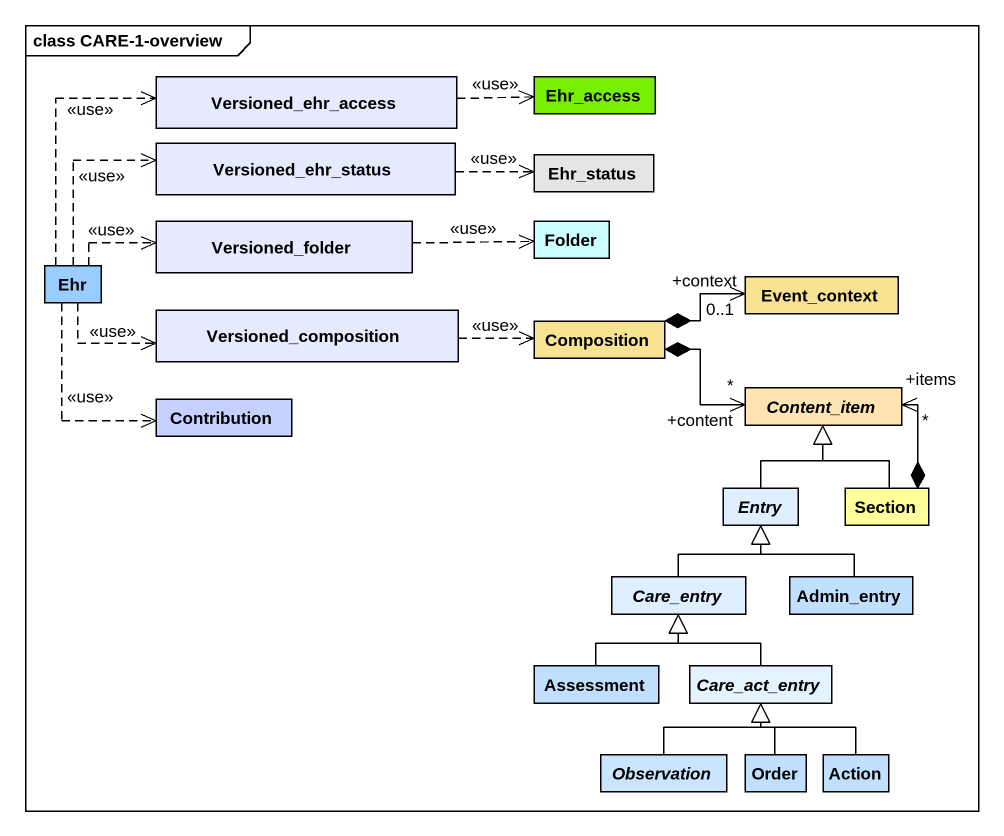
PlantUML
@startuml
mainframe class CARE-1-overview
hide circle
hide empty members
class Versioned_ehr_access #E5EAFF
class Ehr_access #77EF00
class Versioned_ehr_status #E5EAFF
class Ehr_status #E5E5E7
class Ehr #99CCFF
class Versioned_folder #E5EAFF
class "Folder" as Folder_ #CCFFFF
class Versioned_composition #E5EAFF
class Composition #F7E391
class Event_context #F7E391
class Contribution #C6D1FF
abstract class Content_item #FFE5B2
abstract class Entry #E0EFFF
class Section #FFFF99
abstract class Care_entry #E0EFFF
class Admin_entry #C1E0FF
class Assessment #C1E0FF
abstract class Care_act_entry #E5F2FF
abstract class Observation #CBE5FF
class Order #C1E0FF
class "Action" as Action_ #C1E0FF
Versioned_ehr_access .right.> Ehr_access : <<use>>
Versioned_ehr_status .right.> Ehr_status : <<use>>
Ehr .up.> Versioned_ehr_access : <<use>>
Ehr .right.> Versioned_ehr_status : <<use>>
Ehr .right.> Versioned_folder : <<use>>
Ehr .right.> Versioned_composition : <<use>>
Ehr ..> Contribution : <<use>>
Versioned_folder .right.> Folder_ : <<use>>
Versioned_composition .right.> Composition : <<use>>
Composition *-right-> "+context\n0..1" Event_context
Composition *-right-> "+content\n*" Content_item
Entry -up-|> Content_item
Section *-up-> "+items\n*" Content_item
Section -up-|> Content_item
Care_entry -up-|> Entry
Admin_entry -up-|> Entry
Assessment -up-|> Care_entry
Care_act_entry -up-|> Care_entry
Observation -up-|> Care_act_entry
Order -up-|> Care_act_entry
Action_ -up-|> Care_act_entry
@enduml
